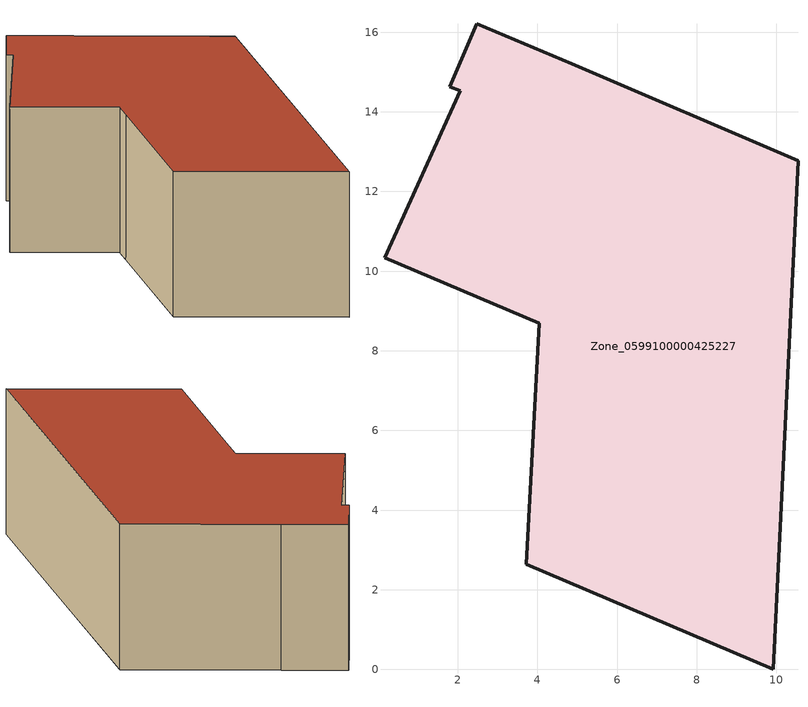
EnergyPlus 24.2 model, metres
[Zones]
Zone_0599100000425227
 floor ground (C_G): 4.86,15.21 10.54,12.77 9.92,0 3.72,2.64 4,8.01 4.04,8.69 0.16,10.34 2.06,14.53 1.8,14.63 2.47,16.22 z0
 wall outside (C_F): 10.54,12.77 4.86,15.21 2.47,16.22 1.8,14.63 2.06,14.53 0.16,10.34 4.04,8.69 4,8.01 3.72,2.64 9.92,0 10.54,12.77 z0:6.19
 roof outside (C_R): 4.04,8.69 4,8.01 3.72,2.64 9.92,0 10.54,12.77 4.86,15.21 2.47,16.22 1.8,14.63 2.06,14.53 0.16,10.34 z6.19
[BUILDING]
Pand.0599100000425227: North Axis=0; Terrain=City; Loads Convergence Tolerance Value=0.04; Temperature Convergence Tolerance Value=0.4; Solar Distribution=FullExterior; Maximum Number of Warmup Days=25; Minimum Number of Warmup Days=1
[Site:Location]
Rotterdam.The.Hague.AP_ZH_NLD Design_Conditions: Latitude=51.96; Longitude=4.45; Time Zone=1; Elevation=-4.5
[SITE:GROUNDTEMPERATURE:BUILDINGSURFACE]
18, 18, 18, 18, 18, 18, 18, 18, 18, 18, 18, 18
[MATERIAL] Thermal Absorptance=0.9; Solar Absorptance=0.7; Visible Absorptance=0.7
Name | Roughness | Thickness | Conductivity | Density | Specific Heat
G.TI.2006-2014 | MediumSmooth | 0.15 | 0.06 | 540 | 1210
F.TI.2006-2014 | Rough | 0.3 | 0.12 | 1920 | 840
R.TI.2006-2014 | MediumRough | 0.2 | 0.08 | 1500 | 1000
[CONSTRUCTION]
C_G: G.TI.2006-2014
C_F: F.TI.2006-2014
C_R: R.TI.2006-2014
[ZONE]
Zone_0599100000425227: Type=1; Multiplier=1; Ceiling Height=Autocalculate; Volume=Autocalculate; Floor Area=autocalculate; Part of Total Floor Area=Yes
[ZONEINFILTRATION:DESIGNFLOWRATE]
Infil_Zone_0599100000425227: Zone or ZoneList or Space or SpaceList=Zone_0599100000425227; Schedule=AlwaysOn; Design Flow Rate Calculation Method=Flow/Area; Flow Rate per Floor Area=0.0015; Constant Term Coefficient=1; Temperature Term Coefficient=0; Velocity Term Coefficient=0; Velocity Squared Term Coefficient=0
[HVACTEMPLATE:ZONE:IDEALLOADSAIRSYSTEM]
Zone_0599100000425227: Maximum Heating Supply Air Temperature=50; Minimum Cooling Supply Air Temperature=13; Maximum Heating Supply Air Humidity Ratio=0.0156; Minimum Cooling Supply Air Humidity Ratio=0.0077; Heating Limit=NoLimit; Cooling Limit=NoLimit; Dehumidification Control Type=ConstantSensibleHeatRatio; Cooling Sensible Heat Ratio=0.7; Dehumidification Setpoint=60; Humidification Control Type=None; Humidification Setpoint=30; Outdoor Air Method=None; Outdoor Air Flow Rate per Person=0.00944; Outdoor Air Flow Rate per Zone Floor Area=0; Outdoor Air Flow Rate per Zone=0; Demand Controlled Ventilation Type=None; Outdoor Air Economizer Type=NoEconomizer; Heat Recovery Type=None; Sensible Heat Recovery Effectiveness=0.7; Latent Heat Recovery Effectiveness=0.65
[ZONECONTROL:THERMOSTAT]
ThermostatControl_Zone_0599100000425227: Zone or ZoneList=Zone_0599100000425227; Control Type Schedule=DualSetpointControlType; Control 1=Thermostat_Zone_0599100000425227; Temperature Difference Between Cutout And Setpoint=0
[THERMOSTATSETPOINT:DUALSETPOINT]
Thermostat_Zone_0599100000425227: Heating Setpoint Temperature Schedule=HeatingSetpoint_Zone_0599100000425227; Cooling Setpoint Temperature Schedule=CoolingSetpoint_Zone_0599100000425227
[SCHEDULE:COMPACT]
HeatingSetpoint_Zone_0599100000425227: Through: 12/31, For: AllDays, Until: 24:00, 21
CoolingSetpoint_Zone_0599100000425227: Through: 12/31, For: AllDays, Until: 24:00, 24
DualSetpointControlType: Through: 12/31, For: AllDays, Until: 24:00, 4
AlwaysOn: Through: 12/31, For: AllDays, Until: 24:00, 1
